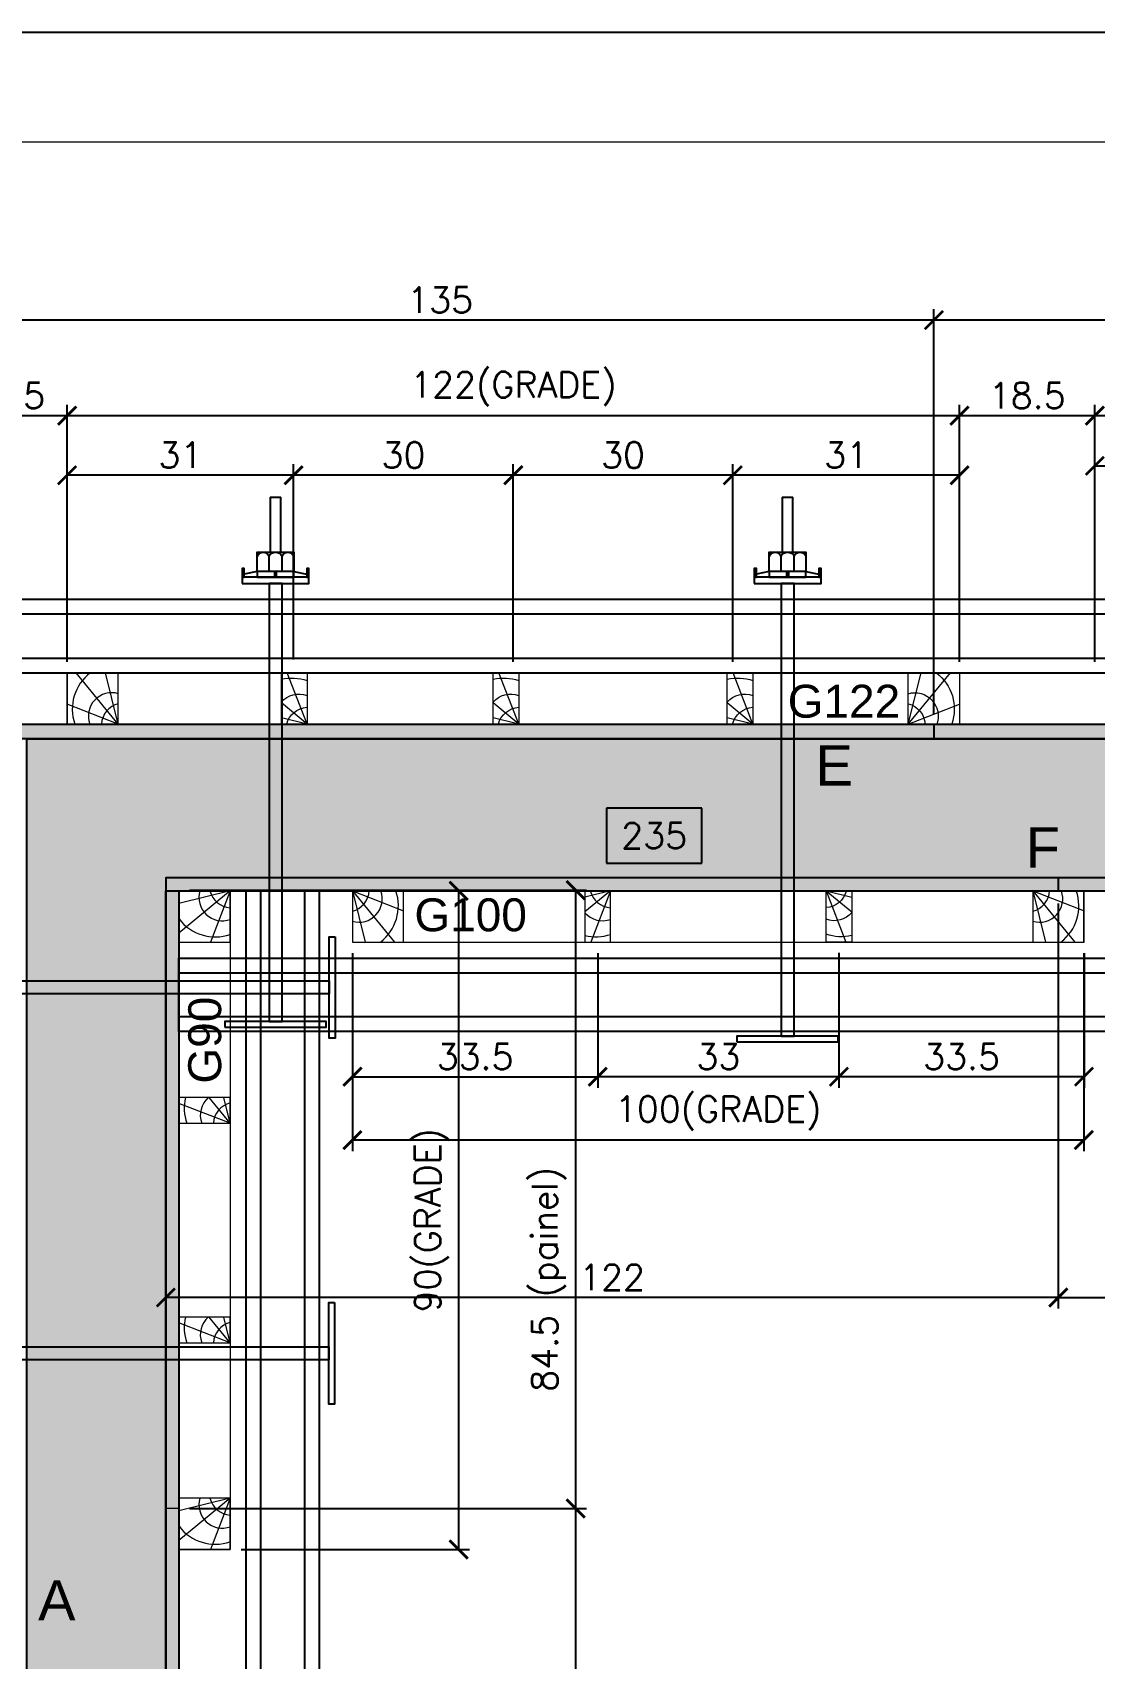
# Model space of a CAD drawing. Extents: x -23436 to 4767, y -3862 to 10024.
# Drawn here: x -16597.5 to -16307.2, y 87.8 to 532.3 of the extents above; entities that cross this region are included whole.
import ezdxf
from ezdxf.enums import TextEntityAlignment as Align

# ---------------------------------------------------------------- set-up
doc = ezdxf.new("R2010")
doc.units = 0
doc.header["$PDMODE"] = 2
doc.header["$PDSIZE"] = 10
doc.linetypes.add('CABLIN', pattern=[0.35, 0.25, -0.1])
doc.linetypes.add('HIDDEN', pattern=[9.525, 6.35, -3.175])
doc.layers.get('0').update_dxf_attribs({"lineweight": 13})
doc.layers.get('Defpoints').update_dxf_attribs({"lineweight": 13})
for name, color, linetype in [('Barra de Ancoragem', 20, 'Continuous'), ('CHAPA', 1, 'Continuous'), ('Concreto', 250, 'HIDDEN'), ('Cota', 4, 'Continuous'), ('Cota Seção (2x)', 4, 'Continuous'), ('Hachura', 252, 'CABLIN'), ('MB Logo', 254, 'Continuous'), ('Painéis', 30, 'Continuous'), ('Perfil Metálico', 224, 'Continuous'), ('TEXTO_GERAL', 7, 'Continuous')]:
    doc.layers.add(name, color=color, linetype=linetype)
for name, color, linetype, lineweight in [('contorno de painel', 7, 'Continuous', 13), ('cotas', 4, 'Continuous', 13), ('FOLHA MB', 7, 'Continuous', 13), ('Madeira', 100, 'Continuous', 13), ('Texto Seção', 7, 'Continuous', 15)]:
    doc.layers.add(name, color=color, linetype=linetype, lineweight=lineweight)
doc.layers.add('Laje_Perimetro', color=7, linetype='Continuous', plot=False)
doc.styles.add('ARIAL', font='arial.ttf', dxfattribs={"oblique": 15, "height": 25})
doc.styles.add('ROMANS', font='romans.shx')
doc.styles.add('SANSSERIF', font='sas_____.pfb')
doc.dimstyles.new('COTA SECAO', dxfattribs={"dimtxt": 7, "dimasz": 5, "dimexe": 3, "dimexo": 3, "dimgap": 2, "dimtad": 3, "dimdec": 1, "dimlfac": 0.5, "dimzin": 12, "dimdsep": 46, "dimtxsty": 'ROMANS', "dimblk": 'ARCHTICK', "dimcen": 0, "dimclrd": 4, "dimclre": 4, "dimclrt": 1, "dimadec": 1, "dimazin": 3, "dimtfac": 1, "dimtdec": 1, "dimtmove": 0, "dimatfit": 3, "dimldrblk": 'OBLIQUE', "dimfxl": 0, "dimtolj": 1, "dimtzin": 12, "dimarcsym": 0})
doc.dimstyles.new('SECÇÃO 2', dxfattribs={"dimtxt": 7, "dimasz": 6, "dimexe": 0.18, "dimexo": 2, "dimgap": -4, "dimtad": 3, "dimdec": 1, "dimlfac": 0.5, "dimzin": 12, "dimdsep": 46, "dimtxsty": 'ROMANS', "dimblk": 'ARCHTICK', "dimcen": 0.09, "dimse1": 1, "dimse2": 1, "dimsd1": 1, "dimsd2": 1, "dimclrd": 180, "dimclre": 5, "dimclrt": 1, "dimadec": 0, "dimazin": 3, "dimtfac": 1, "dimtdec": 1, "dimtofl": 0, "dimtmove": 0, "dimatfit": 3, "dimldrblk": 'ARCHTICK', "dimfxl": 0, "dimtolj": 1, "dimtzin": 0, "dimarcsym": 0})

# ---------------------------------------------------------------- blocks, each defined once
blk = doc.blocks.new('A$C169d8357')
at = {"layer": 'FOLHA MB', "color": 1}
for points in [[(0, 1199.94), (0, 149.94), (1485.02, 149.94), (1485.02, 1199.94)], [(70, 1169.94), (70, 179.94), (1455.02, 179.94), (1455.02, 1169.94)]]:
    blk.add_lwpolyline(points, close=True, dxfattribs=at)
blk = doc.blocks.new('*D5419')
at = {"layer": 'contorno de painel', "color": 180, "lineweight": -2, "transparency": 16777216}
for p, q in [((-16581.33, 69.61), (-16596.33, 69.61)), ((-16596.33, 69.61), (-16596.33, 43.61)), ((-16581.33, 43.61), (-16581.33, 69.61)), ((-16596.33, 43.61), (-16581.33, 43.61))]:
    blk.add_line(p, q, dxfattribs=at)
at = {"layer": 'Defpoints', "color": 0, "transparency": 16777216}
for p in [(-16599.08, 339.24), (-16599.08, -156.76), (-16577.33, -156.76)]:
    blk.add_point(p, dxfattribs=at)
at = {"layer": 'contorno de painel', "color": 1, "transparency": 16777216, "insert": (-16588.83, 56.61), "char_height": 7, "attachment_point": 5, "rotation": 90, "style": 'ROMANS'}
blk.add_mtext('\\A1;248', dxfattribs=at)
blk = doc.blocks.new('_ArchTick')
at = {"color": 0, "linetype": 'ByBlock', "const_width": 0.15}
blk.add_lwpolyline([(-0.5, -0.5), (0.5, 0.5)], dxfattribs=at)
blk = doc.blocks.new('ERTYERTYUYTURTYUTRYU')
at = {"layer": 'Barra de Ancoragem'}
for p, q in [((8963.33, 10873.8), (8963.33, 10855.54)), ((8964.88, 10869.68), (8964.1, 10873.21)), ((8985.14, 10863.2), (8985.14, 10866.14)), ((8964.88, 10859.66), (8964.1, 10856.13))]:
    blk.add_line(p, q, dxfattribs=at)
at = {"layer": 'Barra de Ancoragem', "flags": 128}
for points in [[(8961.54, 10855.54), (8961.54, 10873.8), (8963.33, 10873.8), (8963.33, 10855.54)], [(8963.33, 10873.8), (8965.7, 10873.8), (8965.7, 10873.21), (8963.33, 10873.21)], [(8963.33, 10869.68), (8964.88, 10869.68), (8964.88, 10859.66), (8963.33, 10859.66)], [(8963.33, 10856.13), (8965.7, 10856.13), (8965.7, 10855.54), (8963.33, 10855.54)]]:
    blk.add_lwpolyline(points, close=True, dxfattribs=at)
for points in [[(8964.88, 10859.66), (8970.14, 10859.66), (8970.14, 10869.68), (8964.88, 10869.68)], [(8985.14, 10863.2), (8970.14, 10863.2), (8970.14, 10866.14), (8985.14, 10866.14)], [(8964.88, 10864.37), (8963.33, 10864.37), (8963.33, 10864.96), (8964.88, 10864.96), (8964.88, 10864.37), (8964.88, 10864.96)]]:
    blk.add_lwpolyline(points, dxfattribs=at)
for points in [[(8964.88, 10866.44), (8968.96, 10866.44, 0.729796), (8968.96, 10869.68, 0.729796)], [(8964.88, 10862.9), (8968.96, 10862.9, 0.666667), (8968.96, 10866.44, 0.666667)]]:
    blk.add_lwpolyline(points, format="xyb", dxfattribs=at)
at = {"layer": 'Barra de Ancoragem'}
blk.add_arc((8968.44, 10861.28), 1.7, 287.7564, 72.2436, dxfattribs=at)
blk = doc.blocks.new('*D5421')
at = {"layer": 'contorno de painel', "color": 180, "lineweight": -2, "transparency": 16777216}
for p, q in [((-16414.56, 320.24), (-16440.56, 320.24)), ((-16440.56, 320.24), (-16440.56, 305.24)), ((-16414.56, 305.24), (-16414.56, 320.24)), ((-16440.56, 305.24), (-16414.56, 305.24))]:
    blk.add_line(p, q, dxfattribs=at)
at = {"layer": 'Defpoints', "color": 0, "transparency": 16777216}
for p in [(-16599.08, 339.24), (-16599.08, 301.24), (-16129.08, 301.24)]:
    blk.add_point(p, dxfattribs=at)
at = {"layer": 'contorno de painel', "color": 1, "transparency": 16777216, "insert": (-16427.56, 312.74), "char_height": 7, "attachment_point": 5, "style": 'ROMANS'}
blk.add_mtext('\\A1;235', dxfattribs=at)
blk = doc.blocks.new('*D5482')
at = {"layer": 'Cota Seção (2x)', "color": 4, "lineweight": -2, "transparency": 16777216}
for p, q in [((-16351.08, 345.86), (-16351.08, 456.65)), ((-16107.08, 453.65), (-16351.08, 453.65)), ((-16107.08, 345.86), (-16107.08, 456.65))]:
    blk.add_line(p, q, dxfattribs=at)
at = {"layer": 'Defpoints', "color": 0, "transparency": 16777216}
for p in [(-16351.08, 453.65), (-16351.08, 342.86), (-16107.08, 342.86)]:
    blk.add_point(p, dxfattribs=at)
at = {"layer": 'Cota Seção (2x)', "color": 4, "lineweight": -2, "transparency": 16777216, "xscale": 5, "yscale": 5, "zscale": 5, "rotation": 180}
blk.add_blockref('_ArchTick', (-16351.08, 453.65), dxfattribs=at)
at = {"layer": 'Cota Seção (2x)', "color": 4, "lineweight": -2, "transparency": 16777216, "xscale": 5, "yscale": 5, "zscale": 5}
blk.add_blockref('_ArchTick', (-16107.08, 453.65), dxfattribs=at)
at = {"layer": 'Cota Seção (2x)', "color": 1, "transparency": 16777216, "insert": (-16229.08, 459.15), "char_height": 7, "attachment_point": 5, "style": 'ROMANS'}
blk.add_mtext('\\A1;122', dxfattribs=at)
blk = doc.blocks.new('_OBLIQUE')
at = {"color": 0, "linetype": 'ByBlock', "lineweight": -2}
for p, q in [((0, 0), (-1, 0)), ((-0.5, -0.5), (0.5, 0.5))]:
    blk.add_line(p, q, dxfattribs=at)
blk = doc.blocks.new('*D5483')
at = {"layer": 'Cota Seção (2x)', "color": 4, "lineweight": -2, "transparency": 16777216}
for p, q in [((-16621.08, 345.04), (-16621.08, 456.65)), ((-16351.08, 453.65), (-16621.08, 453.65)), ((-16351.08, 345.86), (-16351.08, 456.65))]:
    blk.add_line(p, q, dxfattribs=at)
at = {"layer": 'Defpoints', "color": 0, "transparency": 16777216}
for p in [(-16621.08, 453.65), (-16351.08, 342.86), (-16621.08, 342.04)]:
    blk.add_point(p, dxfattribs=at)
at = {"layer": 'Cota Seção (2x)', "color": 4, "lineweight": -2, "transparency": 16777216, "xscale": 5, "yscale": 5, "zscale": 5, "rotation": 180}
blk.add_blockref('_ArchTick', (-16621.08, 453.65), dxfattribs=at)
at = {"layer": 'Cota Seção (2x)', "color": 4, "lineweight": -2, "transparency": 16777216, "xscale": 5, "yscale": 5, "zscale": 5}
blk.add_blockref('_ArchTick', (-16351.08, 453.65), dxfattribs=at)
at = {"layer": 'Cota Seção (2x)', "color": 1, "transparency": 16777216, "insert": (-16486.08, 459.15), "char_height": 7, "attachment_point": 5, "style": 'ROMANS'}
blk.add_mtext('\\A1;135', dxfattribs=at)
blk = doc.blocks.new('*D5484')
at = {"layer": 'Cota Seção (2x)', "color": 4, "lineweight": -2, "transparency": 16777216}
for p, q in [((-16561.08, 296.44), (-16561.08, 183.5)), ((-16317.08, 294.18), (-16317.08, 183.5)), ((-16317.08, 186.5), (-16561.08, 186.5))]:
    blk.add_line(p, q, dxfattribs=at)
at = {"layer": 'Defpoints', "color": 0, "transparency": 16777216}
for p in [(-16561.08, 299.44), (-16317.08, 297.18), (-16561.08, 186.5)]:
    blk.add_point(p, dxfattribs=at)
at = {"layer": 'Cota Seção (2x)', "color": 4, "lineweight": -2, "transparency": 16777216, "xscale": 5, "yscale": 5, "zscale": 5, "rotation": 180}
blk.add_blockref('_ArchTick', (-16561.08, 186.5), dxfattribs=at)
at = {"layer": 'Cota Seção (2x)', "color": 4, "lineweight": -2, "transparency": 16777216, "xscale": 5, "yscale": 5, "zscale": 5}
blk.add_blockref('_ArchTick', (-16317.08, 186.5), dxfattribs=at)
at = {"layer": 'Cota Seção (2x)', "color": 1, "transparency": 16777216, "insert": (-16439.08, 192), "char_height": 7, "attachment_point": 5, "style": 'ROMANS'}
blk.add_mtext('\\A1;122', dxfattribs=at)
blk = doc.blocks.new('*D5485')
at = {"layer": 'Cota Seção (2x)', "color": 4, "lineweight": -2, "transparency": 16777216}
for p, q in [((-16107.08, 298.24), (-16107.08, 183.5)), ((-16317.08, 294.18), (-16317.08, 183.5)), ((-16317.08, 186.5), (-16107.08, 186.5))]:
    blk.add_line(p, q, dxfattribs=at)
at = {"layer": 'Defpoints', "color": 0, "transparency": 16777216}
for p in [(-16107.08, 301.24), (-16317.08, 297.18), (-16107.08, 186.5)]:
    blk.add_point(p, dxfattribs=at)
at = {"layer": 'Cota Seção (2x)', "color": 4, "lineweight": -2, "transparency": 16777216, "xscale": 5, "yscale": 5, "zscale": 5, "rotation": 180}
blk.add_blockref('_ArchTick', (-16317.08, 186.5), dxfattribs=at)
at = {"layer": 'Cota Seção (2x)', "color": 4, "lineweight": -2, "transparency": 16777216, "xscale": 5, "yscale": 5, "zscale": 5}
blk.add_blockref('_ArchTick', (-16107.08, 186.5), dxfattribs=at)
at = {"layer": 'Cota Seção (2x)', "color": 1, "transparency": 16777216, "insert": (-16212.08, 192), "char_height": 7, "attachment_point": 5, "style": 'ROMANS'}
blk.add_mtext('\\A1;105', dxfattribs=at)
blk = doc.blocks.new('PONTALETE')
at = {"layer": 'Madeira'}
for q in [(2.71, 7), (7, 5.76), (7, 1.74)]:
    blk.add_line((0, 0), q, dxfattribs=at)
blk.add_lwpolyline([(0, 0), (7, 0), (7, 7), (0, 7)], close=True, dxfattribs=at)
for centre, radius, start, end in [((2.04, 0.06), 6.23, 37.2818, 109.0913), ((1.09, 0.9), 3.19, 343.603, 109.9847), ((-0.21, -0.78), 3.09, 14.6322, 86.0383)]:
    blk.add_arc(centre, radius, start, end, dxfattribs=at)
blk = doc.blocks.new('MEIO PONTALETE')
at = {"layer": 'Madeira'}
for q in [(2.71, 7), (3.5, 2.88), (3.5, 0.87)]:
    blk.add_line((0, 0), q, dxfattribs=at)
blk.add_lwpolyline([(0, 0), (3.5, 0), (3.5, 7), (0, 7)], close=True, dxfattribs=at)
for centre, radius, start, end in [((2.04, 0.06), 6.23, 76.4499, 109.0913), ((1.09, 0.9), 3.19, 40.9063, 109.9847), ((-0.21, -0.78), 3.09, 14.6322, 86.0383)]:
    blk.add_arc(centre, radius, start, end, dxfattribs=at)
blk = doc.blocks.new('*D5490')
at = {"layer": 'Cota', "color": 4, "lineweight": -2, "transparency": 16777216}
for p, q in [((-16344.08, 360.24), (-16344.08, 430.53)), ((-16307.08, 427.53), (-16344.08, 427.53)), ((-16307.08, 360.29), (-16307.08, 430.53))]:
    blk.add_line(p, q, dxfattribs=at)
at = {"layer": 'Defpoints', "color": 0, "transparency": 16777216}
for p in [(-16344.08, 427.53), (-16344.08, 357.24), (-16307.08, 357.29)]:
    blk.add_point(p, dxfattribs=at)
at = {"layer": 'Cota', "color": 4, "lineweight": -2, "transparency": 16777216, "xscale": 5, "yscale": 5, "zscale": 5, "rotation": 180}
blk.add_blockref('_ArchTick', (-16344.08, 427.53), dxfattribs=at)
at = {"layer": 'Cota', "color": 4, "lineweight": -2, "transparency": 16777216, "xscale": 5, "yscale": 5, "zscale": 5}
blk.add_blockref('_ArchTick', (-16307.08, 427.53), dxfattribs=at)
at = {"layer": 'Cota', "color": 1, "transparency": 16777216, "insert": (-16325.58, 433.03), "char_height": 7, "attachment_point": 5, "style": 'ROMANS'}
blk.add_mtext('\\A1;18.5', dxfattribs=at)
blk = doc.blocks.new('*D5491')
at = {"layer": 'Cota', "color": 4, "lineweight": -2, "transparency": 16777216}
for p, q in [((-16588.08, 360.24), (-16588.08, 430.53)), ((-16344.08, 427.53), (-16588.08, 427.53)), ((-16344.08, 360.24), (-16344.08, 430.53))]:
    blk.add_line(p, q, dxfattribs=at)
at = {"layer": 'Defpoints', "color": 0, "transparency": 16777216}
for p in [(-16588.08, 427.53), (-16588.08, 357.24), (-16344.08, 357.24)]:
    blk.add_point(p, dxfattribs=at)
at = {"layer": 'Cota', "color": 4, "lineweight": -2, "transparency": 16777216, "xscale": 5, "yscale": 5, "zscale": 5, "rotation": 180}
blk.add_blockref('_ArchTick', (-16588.08, 427.53), dxfattribs=at)
at = {"layer": 'Cota', "color": 4, "lineweight": -2, "transparency": 16777216, "xscale": 5, "yscale": 5, "zscale": 5}
blk.add_blockref('_ArchTick', (-16344.08, 427.53), dxfattribs=at)
at = {"layer": 'Cota', "color": 1, "transparency": 16777216, "insert": (-16466.08, 434.86), "char_height": 7, "attachment_point": 5, "style": 'ROMANS'}
blk.add_mtext('\\A1;122(GRADE)', dxfattribs=at)
blk = doc.blocks.new('*D5492')
at = {"layer": 'Cota', "color": 4, "lineweight": -2, "transparency": 16777216}
for p, q in [((-16406.08, 360.24), (-16406.08, 414.26)), ((-16344.08, 360.24), (-16344.08, 414.26)), ((-16344.08, 411.26), (-16406.08, 411.26))]:
    blk.add_line(p, q, dxfattribs=at)
at = {"layer": 'Defpoints', "color": 0, "transparency": 16777216}
for p in [(-16406.08, 411.26), (-16406.08, 357.24), (-16344.08, 357.24)]:
    blk.add_point(p, dxfattribs=at)
at = {"layer": 'Cota', "color": 4, "lineweight": -2, "transparency": 16777216, "xscale": 5, "yscale": 5, "zscale": 5, "rotation": 180}
blk.add_blockref('_ArchTick', (-16406.08, 411.26), dxfattribs=at)
at = {"layer": 'Cota', "color": 4, "lineweight": -2, "transparency": 16777216, "xscale": 5, "yscale": 5, "zscale": 5}
blk.add_blockref('_ArchTick', (-16344.08, 411.26), dxfattribs=at)
at = {"layer": 'Cota', "color": 1, "transparency": 16777216, "insert": (-16375.08, 416.76), "char_height": 7, "attachment_point": 5, "style": 'ROMANS'}
blk.add_mtext('\\A1;31', dxfattribs=at)
blk = doc.blocks.new('*D5493')
at = {"layer": 'Cota', "color": 4, "lineweight": -2, "transparency": 16777216}
for p, q in [((-16466.08, 360.24), (-16466.08, 414.26)), ((-16406.08, 360.24), (-16406.08, 414.26)), ((-16406.08, 411.26), (-16466.08, 411.26))]:
    blk.add_line(p, q, dxfattribs=at)
at = {"layer": 'Defpoints', "color": 0, "transparency": 16777216}
for p in [(-16466.08, 411.26), (-16466.08, 357.24), (-16406.08, 357.24)]:
    blk.add_point(p, dxfattribs=at)
at = {"layer": 'Cota', "color": 4, "lineweight": -2, "transparency": 16777216, "xscale": 5, "yscale": 5, "zscale": 5, "rotation": 180}
blk.add_blockref('_ArchTick', (-16466.08, 411.26), dxfattribs=at)
at = {"layer": 'Cota', "color": 4, "lineweight": -2, "transparency": 16777216, "xscale": 5, "yscale": 5, "zscale": 5}
blk.add_blockref('_ArchTick', (-16406.08, 411.26), dxfattribs=at)
at = {"layer": 'Cota', "color": 1, "transparency": 16777216, "insert": (-16436.08, 416.76), "char_height": 7, "attachment_point": 5, "style": 'ROMANS'}
blk.add_mtext('\\A1;30', dxfattribs=at)
blk = doc.blocks.new('*D5494')
at = {"layer": 'Cota', "color": 4, "lineweight": -2, "transparency": 16777216}
for p, q in [((-16526.15, 360.86), (-16526.15, 414.26)), ((-16466.08, 360.24), (-16466.08, 414.26)), ((-16466.08, 411.26), (-16526.15, 411.26))]:
    blk.add_line(p, q, dxfattribs=at)
at = {"layer": 'Defpoints', "color": 0, "transparency": 16777216}
for p in [(-16526.15, 411.26), (-16526.15, 357.86), (-16466.08, 357.24)]:
    blk.add_point(p, dxfattribs=at)
at = {"layer": 'Cota', "color": 4, "lineweight": -2, "transparency": 16777216, "xscale": 5, "yscale": 5, "zscale": 5, "rotation": 180}
blk.add_blockref('_ArchTick', (-16526.15, 411.26), dxfattribs=at)
at = {"layer": 'Cota', "color": 4, "lineweight": -2, "transparency": 16777216, "xscale": 5, "yscale": 5, "zscale": 5}
blk.add_blockref('_ArchTick', (-16466.08, 411.26), dxfattribs=at)
at = {"layer": 'Cota', "color": 1, "transparency": 16777216, "insert": (-16496.11, 416.76), "char_height": 7, "attachment_point": 5, "style": 'ROMANS'}
blk.add_mtext('\\A1;30', dxfattribs=at)
blk = doc.blocks.new('*D5495')
at = {"layer": 'Cota', "color": 4, "lineweight": -2, "transparency": 16777216}
for p, q in [((-16588.08, 360.24), (-16588.08, 414.26)), ((-16526.15, 360.86), (-16526.15, 414.26)), ((-16526.15, 411.26), (-16588.08, 411.26))]:
    blk.add_line(p, q, dxfattribs=at)
at = {"layer": 'Defpoints', "color": 0, "transparency": 16777216}
for p in [(-16588.08, 411.26), (-16588.08, 357.24), (-16526.15, 357.86)]:
    blk.add_point(p, dxfattribs=at)
at = {"layer": 'Cota', "color": 4, "lineweight": -2, "transparency": 16777216, "xscale": 5, "yscale": 5, "zscale": 5, "rotation": 180}
blk.add_blockref('_ArchTick', (-16588.08, 411.26), dxfattribs=at)
at = {"layer": 'Cota', "color": 4, "lineweight": -2, "transparency": 16777216, "xscale": 5, "yscale": 5, "zscale": 5}
blk.add_blockref('_ArchTick', (-16526.15, 411.26), dxfattribs=at)
at = {"layer": 'Cota', "color": 1, "transparency": 16777216, "insert": (-16557.11, 416.76), "char_height": 7, "attachment_point": 5, "style": 'ROMANS'}
blk.add_mtext('\\A1;31', dxfattribs=at)
blk = doc.blocks.new('*D5496')
at = {"layer": 'Cota', "color": 4, "lineweight": -2, "transparency": 16777216}
for p, q in [((-16621.08, 346.24), (-16621.08, 430.53)), ((-16588.08, 427.53), (-16621.08, 427.53)), ((-16588.08, 360.24), (-16588.08, 430.53))]:
    blk.add_line(p, q, dxfattribs=at)
at = {"layer": 'Defpoints', "color": 0, "transparency": 16777216}
for p in [(-16621.08, 427.53), (-16588.08, 357.24), (-16621.08, 343.24)]:
    blk.add_point(p, dxfattribs=at)
at = {"layer": 'Cota', "color": 4, "lineweight": -2, "transparency": 16777216, "xscale": 5, "yscale": 5, "zscale": 5, "rotation": 180}
blk.add_blockref('_ArchTick', (-16621.08, 427.53), dxfattribs=at)
at = {"layer": 'Cota', "color": 4, "lineweight": -2, "transparency": 16777216, "xscale": 5, "yscale": 5, "zscale": 5}
blk.add_blockref('_ArchTick', (-16588.08, 427.53), dxfattribs=at)
at = {"layer": 'Cota', "color": 1, "transparency": 16777216, "insert": (-16604.58, 433.03), "char_height": 7, "attachment_point": 5, "style": 'ROMANS'}
blk.add_mtext('\\A1;16.5', dxfattribs=at)
blk = doc.blocks.new('*D5498')
at = {"layer": 'Cota Seção (2x)', "color": 4, "lineweight": -2, "transparency": 16777216}
for p, q in [((-16307.08, 360.29), (-16307.08, 416.82)), ((-16307.08, 413.82), (-16240.04, 413.82)), ((-16240.04, 360.27), (-16240.04, 416.82))]:
    blk.add_line(p, q, dxfattribs=at)
at = {"layer": 'Defpoints', "color": 0, "transparency": 16777216}
for p in [(-16240.04, 413.82), (-16307.08, 357.29), (-16240.04, 357.27)]:
    blk.add_point(p, dxfattribs=at)
at = {"layer": 'Cota Seção (2x)', "color": 4, "lineweight": -2, "transparency": 16777216, "xscale": 5, "yscale": 5, "zscale": 5, "rotation": 180}
blk.add_blockref('_ArchTick', (-16307.08, 413.82), dxfattribs=at)
at = {"layer": 'Cota Seção (2x)', "color": 4, "lineweight": -2, "transparency": 16777216, "xscale": 5, "yscale": 5, "zscale": 5}
blk.add_blockref('_ArchTick', (-16240.04, 413.82), dxfattribs=at)
at = {"layer": 'Cota Seção (2x)', "color": 1, "transparency": 16777216, "insert": (-16273.56, 419.32), "char_height": 7, "attachment_point": 5, "style": 'ROMANS'}
blk.add_mtext('\\A1;33.5', dxfattribs=at)
blk = doc.blocks.new('*D5500')
at = {"layer": 'Cota Seção (2x)', "color": 4, "lineweight": -2, "transparency": 16777216}
for p, q in [((-16307.08, 360.24), (-16307.08, 430.53)), ((-16107.08, 427.53), (-16307.08, 427.53)), ((-16107.08, 360.29), (-16107.08, 430.53))]:
    blk.add_line(p, q, dxfattribs=at)
at = {"layer": 'Defpoints', "color": 0, "transparency": 16777216}
for p in [(-16307.08, 427.53), (-16307.08, 357.24), (-16107.08, 357.29)]:
    blk.add_point(p, dxfattribs=at)
at = {"layer": 'Cota Seção (2x)', "color": 4, "lineweight": -2, "transparency": 16777216, "xscale": 5, "yscale": 5, "zscale": 5, "rotation": 180}
blk.add_blockref('_ArchTick', (-16307.08, 427.53), dxfattribs=at)
at = {"layer": 'Cota Seção (2x)', "color": 4, "lineweight": -2, "transparency": 16777216, "xscale": 5, "yscale": 5, "zscale": 5}
blk.add_blockref('_ArchTick', (-16107.08, 427.53), dxfattribs=at)
at = {"layer": 'Cota Seção (2x)', "color": 1, "transparency": 16777216, "insert": (-16207.08, 434.86), "char_height": 7, "attachment_point": 5, "style": 'ROMANS'}
blk.add_mtext('\\A1;100(GRADE)', dxfattribs=at)
blk = doc.blocks.new('*D5501')
at = {"layer": 'Cota', "color": 4, "lineweight": -2, "transparency": 16777216}
for p, q in [((-16510.08, 280.64), (-16510.08, 226.54)), ((-16310.08, 280.64), (-16310.08, 226.54)), ((-16310.08, 229.54), (-16510.08, 229.54))]:
    blk.add_line(p, q, dxfattribs=at)
at = {"layer": 'Defpoints', "color": 0, "transparency": 16777216}
for p in [(-16510.08, 283.64), (-16310.08, 283.64), (-16510.08, 229.54)]:
    blk.add_point(p, dxfattribs=at)
at = {"layer": 'Cota', "color": 4, "lineweight": -2, "transparency": 16777216, "xscale": 5, "yscale": 5, "zscale": 5, "rotation": 180}
blk.add_blockref('_ArchTick', (-16510.08, 229.54), dxfattribs=at)
at = {"layer": 'Cota', "color": 4, "lineweight": -2, "transparency": 16777216, "xscale": 5, "yscale": 5, "zscale": 5}
blk.add_blockref('_ArchTick', (-16310.08, 229.54), dxfattribs=at)
at = {"layer": 'Cota', "color": 1, "transparency": 16777216, "insert": (-16410.08, 236.87), "char_height": 7, "attachment_point": 5, "style": 'ROMANS'}
blk.add_mtext('\\A1;100(GRADE)', dxfattribs=at)
blk = doc.blocks.new('*D5502')
at = {"layer": 'Cota Seção (2x)', "color": 4, "lineweight": -2, "transparency": 16777216}
for p, q in [((-16377.04, 280.67), (-16377.04, 243.86)), ((-16310.04, 280.64), (-16310.04, 243.86)), ((-16310.04, 246.86), (-16377.04, 246.86))]:
    blk.add_line(p, q, dxfattribs=at)
at = {"layer": 'Defpoints', "color": 0, "transparency": 16777216}
for p in [(-16377.04, 283.67), (-16310.04, 283.64), (-16377.04, 246.86)]:
    blk.add_point(p, dxfattribs=at)
at = {"layer": 'Cota Seção (2x)', "color": 4, "lineweight": -2, "transparency": 16777216, "xscale": 5, "yscale": 5, "zscale": 5, "rotation": 180}
blk.add_blockref('_ArchTick', (-16377.04, 246.86), dxfattribs=at)
at = {"layer": 'Cota Seção (2x)', "color": 4, "lineweight": -2, "transparency": 16777216, "xscale": 5, "yscale": 5, "zscale": 5}
blk.add_blockref('_ArchTick', (-16310.04, 246.86), dxfattribs=at)
at = {"layer": 'Cota Seção (2x)', "color": 1, "transparency": 16777216, "insert": (-16343.54, 252.36), "char_height": 7, "attachment_point": 5, "style": 'ROMANS'}
blk.add_mtext('\\A1;33.5', dxfattribs=at)
blk = doc.blocks.new('*D5503')
at = {"layer": 'Cota Seção (2x)', "color": 4, "lineweight": -2, "transparency": 16777216}
for p, q in [((-16510.04, 280.64), (-16510.04, 243.86)), ((-16443, 280.66), (-16443, 243.86)), ((-16510.04, 246.86), (-16443, 246.86))]:
    blk.add_line(p, q, dxfattribs=at)
at = {"layer": 'Defpoints', "color": 0, "transparency": 16777216}
for p in [(-16510.04, 283.64), (-16443, 283.66), (-16443, 246.86)]:
    blk.add_point(p, dxfattribs=at)
at = {"layer": 'Cota Seção (2x)', "color": 4, "lineweight": -2, "transparency": 16777216, "xscale": 5, "yscale": 5, "zscale": 5, "rotation": 180}
blk.add_blockref('_ArchTick', (-16510.04, 246.86), dxfattribs=at)
at = {"layer": 'Cota Seção (2x)', "color": 4, "lineweight": -2, "transparency": 16777216, "xscale": 5, "yscale": 5, "zscale": 5}
blk.add_blockref('_ArchTick', (-16443, 246.86), dxfattribs=at)
at = {"layer": 'Cota Seção (2x)', "color": 1, "transparency": 16777216, "insert": (-16476.52, 252.36), "char_height": 7, "attachment_point": 5, "style": 'ROMANS'}
blk.add_mtext('\\A1;33.5', dxfattribs=at)
blk = doc.blocks.new('*D5504')
at = {"layer": 'Cota Seção (2x)', "color": 4, "lineweight": -2, "transparency": 16777216}
for p, q in [((-16443, 280.66), (-16443, 243.86)), ((-16377.04, 280.64), (-16377.04, 243.86)), ((-16377.04, 246.86), (-16443, 246.86))]:
    blk.add_line(p, q, dxfattribs=at)
at = {"layer": 'Defpoints', "color": 0, "transparency": 16777216}
for p in [(-16443, 283.66), (-16377.04, 283.64), (-16443, 246.86)]:
    blk.add_point(p, dxfattribs=at)
at = {"layer": 'Cota Seção (2x)', "color": 4, "lineweight": -2, "transparency": 16777216, "xscale": 5, "yscale": 5, "zscale": 5, "rotation": 180}
blk.add_blockref('_ArchTick', (-16443, 246.86), dxfattribs=at)
at = {"layer": 'Cota Seção (2x)', "color": 4, "lineweight": -2, "transparency": 16777216, "xscale": 5, "yscale": 5, "zscale": 5}
blk.add_blockref('_ArchTick', (-16377.04, 246.86), dxfattribs=at)
at = {"layer": 'Cota Seção (2x)', "color": 1, "transparency": 16777216, "insert": (-16410.02, 252.36), "char_height": 7, "attachment_point": 5, "style": 'ROMANS'}
blk.add_mtext('\\A1;33', dxfattribs=at)
blk = doc.blocks.new('*D5511')
at = {"layer": 'Cota Seção (2x)', "color": 4, "lineweight": -2, "transparency": 16777216}
for p, q in [((-16554.62, 297.84), (-16446.03, 297.84)), ((-16449.03, 297.84), (-16449.03, 128.84)), ((-16554.62, 128.84), (-16446.03, 128.84))]:
    blk.add_line(p, q, dxfattribs=at)
at = {"layer": 'Defpoints', "color": 0, "transparency": 16777216}
for p in [(-16557.62, 297.84), (-16557.62, 128.84), (-16449.03, 128.84)]:
    blk.add_point(p, dxfattribs=at)
at = {"layer": 'Cota Seção (2x)', "color": 4, "lineweight": -2, "transparency": 16777216, "xscale": 5, "yscale": 5, "zscale": 5}
for p, rotation in [((-16449.03, 297.84), 90), ((-16449.03, 128.84), 270)]:
    blk.add_blockref('_ArchTick', p, dxfattribs=dict(at, rotation=rotation))
at = {"layer": 'Cota Seção (2x)', "color": 1, "transparency": 16777216, "insert": (-16456.37, 191.5), "char_height": 7, "attachment_point": 5, "rotation": 90, "style": 'ROMANS'}
blk.add_mtext('\\A1;84.5 (painel)', dxfattribs=at)
blk = doc.blocks.new('*D5512')
at = {"layer": 'Cota Seção (2x)', "color": 4, "lineweight": -2, "transparency": 16777216}
for p, q in [((-16554.62, 128.84), (-16446.03, 128.84)), ((-16449.03, 128.84), (-16449.03, -115.16)), ((-16554.62, -115.16), (-16446.03, -115.16))]:
    blk.add_line(p, q, dxfattribs=at)
at = {"layer": 'Defpoints', "color": 0, "transparency": 16777216}
for p in [(-16557.62, 128.84), (-16557.62, -115.16), (-16449.03, -115.16)]:
    blk.add_point(p, dxfattribs=at)
at = {"layer": 'Cota Seção (2x)', "color": 4, "lineweight": -2, "transparency": 16777216, "xscale": 5, "yscale": 5, "zscale": 5}
for p, rotation in [((-16449.03, 128.84), 90), ((-16449.03, -115.16), 270)]:
    blk.add_blockref('_ArchTick', p, dxfattribs=dict(at, rotation=rotation))
at = {"layer": 'Cota Seção (2x)', "color": 1, "transparency": 16777216, "insert": (-16456.37, 6.84), "char_height": 7, "attachment_point": 5, "rotation": 90, "style": 'ROMANS'}
blk.add_mtext('\\A1;122 (painel)', dxfattribs=at)
blk = doc.blocks.new('*D5527')
at = {"layer": 'Cota Seção (2x)', "color": 4, "lineweight": -2, "transparency": 16777216}
for p, q in [((-16553.16, 297.64), (-16478.02, 297.64)), ((-16481.02, 297.64), (-16481.02, 117.64)), ((-16540.48, 117.64), (-16478.02, 117.64))]:
    blk.add_line(p, q, dxfattribs=at)
at = {"layer": 'Defpoints', "color": 0, "transparency": 16777216}
for p in [(-16556.16, 297.64), (-16543.48, 117.64), (-16481.02, 117.64)]:
    blk.add_point(p, dxfattribs=at)
at = {"layer": 'Cota Seção (2x)', "color": 4, "lineweight": -2, "transparency": 16777216, "xscale": 5, "yscale": 5, "zscale": 5}
for p, rotation in [((-16481.02, 297.64), 90), ((-16481.02, 117.64), 270)]:
    blk.add_blockref('_ArchTick', p, dxfattribs=dict(at, rotation=rotation))
at = {"layer": 'Cota Seção (2x)', "color": 1, "transparency": 16777216, "insert": (-16488.35, 207.64), "char_height": 7, "attachment_point": 5, "rotation": 90, "style": 'ROMANS'}
blk.add_mtext('\\A1;90(GRADE)', dxfattribs=at)

msp = doc.modelspace()

# ---------------------------------------------------------------- hatches: boundary and pattern name
at = {"layer": 'Concreto'}
h = msp.add_hatch(dxfattribs=at)
h.set_pattern_fill('AR-CONC', color=256, scale=0.1, angle=-360)
h.set_pattern_definition([(50, (-10503.557, 15924.729), (18.218467, -1.593909), [1.905, -20.955]), (355, (-10503.557, 15924.73), (-3.524342, 19.105685), [1.524, -16.764058]), (100.45144, (-10502.039, 15924.596), (14.694125, 17.511775), [1.619, -17.809024]), (46.1842, (-10503.557, 15929.81), (27.107904, -4.204233), [2.8575, -31.4325]), (96.63556, (-10501.298, 15929.46), (23.740413, 24.742612), [2.428502, -26.71356]), (351.18415, (-10503.557, 15929.81), (23.740413, 24.742612), [2.285997, -25.145973]), (21, (-10501.017, 15928.539), (15.161439, -10.22652), [1.905, -20.955]), (326, (-10501.017, 15928.54), (6.180203, 18.418797), [1.524, -16.764]), (71.45145, (-10499.753, 15927.687), (21.341642, 8.192277), [1.619, -17.808994]), (37.5, (-10503.557, 15924.729), (0.3088603, 8.455504), [0, -16.5608, 0, -17.018, 0, -16.8275]), (7.5, (-10503.557, 15924.729), (6.6819663, 10.0180575), [0, -9.7028, 0, -16.1798, 0, -6.4135]), (327.5, (-10509.221, 15924.729), (13.5590595, -0.5728744), [0, -6.35, 0, -19.812, 0, -26.289]), (317.5, (-10511.761, 15924.729), (14.812918, 2.542649), [0, -8.255, 0, -13.1572, 0, -18.669])])
h.paths.add_polyline_path([(-16129.082, 339.244), (-16129.082, 301.244), (-16561.082, 301.244), (-16561.082, -118.757), (-16129.082, -118.757), (-16129.082, -156.756), (-16599.082, -156.756), (-16599.082, 339.244)])
at = {"layer": 'Hachura'}
h = msp.add_hatch(color=256, dxfattribs=at)
h.dxf.hatch_style = 1
h.paths.add_polyline_path([(-16621.082, 339.244), (-16621.082, 343.244), (-16107.082, 343.244), (-16107.082, 339.244)])
h = msp.add_hatch(color=256, dxfattribs=at)
h.dxf.hatch_style = 1
h.paths.add_polyline_path([(-16561.082, 297.644), (-16561.082, 301.244), (-16107.082, 301.244), (-16107.082, 297.644)])
h = msp.add_hatch(color=256, dxfattribs=at)
h.dxf.hatch_style = 1
h.paths.add_polyline_path([(-16557.482, -115.157), (-16561.082, -115.157), (-16561.082, 297.644), (-16557.482, 297.644)])

# ---------------------------------------------------------------- linework, layer by layer
for points in [[(-16344.082, 357.244), (-16344.082, 343.244), (-16588.082, 343.244), (-16588.082, 357.244)], [(-16557.482, 297.644), (-16543.482, 297.644), (-16543.482, 117.644), (-16557.482, 117.644)], [(-16510.082, 283.644), (-16310.082, 283.644), (-16310.082, 297.644), (-16510.082, 297.644)]]:
    msp.add_lwpolyline(points, close=True)
at = {"layer": 'Barra de Ancoragem', "flags": 128}
for points in [[(-16529.306, 261.981), (-16529.306, 381.644), (-16532.858, 381.644), (-16532.858, 261.981)], [(-16389.306, 257.981), (-16389.306, 381.644), (-16392.858, 381.644), (-16392.858, 257.981)], [(-16514.788, 285.113), (-16514.788, 257.376), (-16516.388, 257.376), (-16516.388, 285.113)], [(-16516.388, 269.469), (-16641.882, 269.469), (-16641.882, 273.02), (-16516.388, 273.02)], [(-16544.95, 260.381), (-16517.214, 260.381), (-16517.214, 261.981), (-16544.95, 261.981)], [(-16404.95, 256.381), (-16377.214, 256.381), (-16377.214, 257.981), (-16404.95, 257.981)], [(-16514.928, 185.113), (-16514.928, 157.376), (-16516.528, 157.376), (-16516.528, 185.113)], [(-16516.528, 169.469), (-16642.022, 169.469), (-16642.022, 173.02), (-16516.528, 173.02)]]:
    msp.add_lwpolyline(points, close=True, dxfattribs=at)
at = {"layer": 'CHAPA'}
for points in [[(-16621.082, 339.244), (-16621.082, 343.244), (-16107.082, 343.244), (-16107.082, 339.244)], [(-16107.082, 301.244), (-16561.082, 301.244), (-16561.082, 297.644), (-16107.082, 297.644)], [(-16557.482, -115.157), (-16561.082, -115.157), (-16561.082, 297.644), (-16557.482, 297.644)]]:
    msp.add_lwpolyline(points, close=True, dxfattribs=at)
at = {"layer": 'contorno de painel'}
for points in [[(-16599.082, -156.756), (-16599.082, -118.757), (-16599.082, -118.757), (-16599.082, 339.244), (-16129.082, 339.244), (-16129.082, 301.244), (-16561.082, 301.244), (-16561.082, -118.757), (-16129.082, -118.757), (-16129.082, -156.756)], [(-16561.082, 301.244), (-16107.082, 301.244), (-16107.082, 297.644), (-16561.082, 297.644)]]:
    msp.add_lwpolyline(points, close=True, dxfattribs=at)
at = {"layer": 'Cota', "color": 2}
for p, q in [((-16351.082, 343.244), (-16351.082, 339.244)), ((-16317.082, 301.244), (-16317.082, 297.644))]:
    msp.add_line(p, q, dxfattribs=at)
at = {"layer": 'cotas', "color": 2}
msp.add_line((-16557.622, 128.843), (-16561.082, 128.843), dxfattribs=at)
at = {"layer": 'Laje_Perimetro'}
msp.add_lwpolyline([(-16021.356, 532.259), (-17506.377, 532.259), (-17506.377, -517.741), (-16021.356, -517.741)], close=True, dxfattribs=at)
at = {"layer": 'Painéis', "color": 32, "true_color": 0xcd6928}
msp.add_lwpolyline([(-16129.082, 339.244), (-16129.082, 301.244), (-16561.082, 301.244), (-16561.082, -118.757), (-16129.082, -118.757), (-16129.082, -156.756), (-16599.082, -156.756), (-16599.082, 339.244)], close=True, dxfattribs=at)
at = {"layer": 'Perfil Metálico'}
for points in [[(-16664.66, 377.244), (-16664.66, 357.244), (-16064.683, 357.244), (-16064.683, 377.244)], [(-16064.683, 361.244), (-16064.683, 373.244), (-16664.66, 373.244), (-16664.66, 361.244)], [(-16519.136, -115.157), (-16539.136, -115.157), (-16539.136, 297.644), (-16519.136, 297.644)], [(-16535.136, 297.644), (-16523.136, 297.644), (-16523.136, -115.157), (-16535.136, -115.157)], [(-16557.482, 259.244), (-16557.482, 279.244), (-16064.683, 279.244), (-16064.683, 259.244)], [(-16064.683, 275.244), (-16064.683, 263.244), (-16557.482, 263.244), (-16557.482, 275.244)]]:
    msp.add_lwpolyline(points, close=True, dxfattribs=at)

# ---------------------------------------------------------------- block references
at = {"xscale": -1, "rotation": 270.0000001467549}
for p in [(-27395.751, -8579.901), (-27255.751, -8579.901)]:
    msp.add_blockref('ERTYERTYUYTURTYUTRYU', p, dxfattribs=at)
at = {"layer": 'Madeira'}
for name, p, xscale, yscale, zscale, rotation in [('PONTALETE', (-16574.082, 343.244), 2, 2, 2, 89.99999999999991), ('PONTALETE', (-16358.082, 343.244), -2, 2, 2, 270.0000000000001), ('PONTALETE', (-16543.482, 297.644), 2, 2, 2, 179.9999999999999), ('PONTALETE', (-16510.082, 297.644), 2, 2, 2, 269.9999999999999), ('MEIO PONTALETE', (-16439.498, 297.659), 1.999999997962732, 1.999999997962732, 1.999999997962732, 179.9999999999999), ('MEIO PONTALETE', (-16380.539, 297.673), -1.999999997962732, 1.999999997962732, 1.999999997962732, 180), ('PONTALETE', (-16324.039, 297.644), 2, 2, 2, 269.9999999999999), ('MEIO PONTALETE', (-16543.482, 234.144), 1.999999997962732, 1.999999997962732, 1.999999997962732, 89.99999999999993), ('MEIO PONTALETE', (-16543.482, 174.144), 1.999999997962732, 1.999999997962732, 1.999999997962732, 89.99999999999993), ('PONTALETE', (-16543.482, 131.644), 2, 2, 2, 179.9999999999999)]:
    msp.add_blockref(name, p, dxfattribs=dict(at, xscale=xscale, yscale=yscale, zscale=zscale, rotation=rotation))
at = {"layer": 'Madeira', "xscale": -1.999999997962732, "yscale": 1.999999997962732, "zscale": 1.999999997962732}
for p in [(-16522.477, 343.244), (-16464.582, 343.244), (-16400.582, 343.244)]:
    msp.add_blockref('MEIO PONTALETE', p, dxfattribs=at)
at = {"layer": 'MB Logo'}
msp.add_blockref('A$C169d8357', (-17506.377, -667.679), dxfattribs=at)

# ---------------------------------------------------------------- texts
at = {"layer": 'Texto Seção', "color": 0, "linetype": 'Continuous', "style": 'SANSSERIF'}
for s, p in [('G122', (-16391.054, 349.485)), ('G100', (-16493.115, 291.102))]:
    msp.add_text(s, height=9, dxfattribs=at).set_placement(p, align=Align.MIDDLE_LEFT)
at = {"layer": 'TEXTO_GERAL', "style": 'ARIAL'}
for s, p in [('E', (-16378.348, 331.919)), ('F', (-16321.306, 309.532)), ('A', (-16590.883, 103.733))]:
    msp.add_text(s, height=11, dxfattribs=at).set_placement(p, align=Align.MIDDLE_CENTER)
at = {"layer": 'TEXTO_GERAL', "color": 0, "linetype": 'Continuous', "style": 'SANSSERIF'}
msp.add_text('G90', height=9, rotation=90, dxfattribs=at).set_placement((-16550.445, 244.962), align=Align.MIDDLE_LEFT)

# ---------------------------------------------------------------- dimensions: what is measured, and where the dimension line sits
at = {"layer": 'contorno de painel'}
for base, p1, p2, angle, picture, middle in [((-16577.333, -156.756), (-16599.082, 339.244), (-16599.082, -156.756), 270, '*D5419', (-16577.333, 56.613)), ((-16599.082, 301.244), (-16129.082, 301.244), (-16599.082, 339.244), 180, '*D5421', (-16427.564, 301.244))]:
    dim = msp.add_linear_dim(base=base, p1=p1, p2=p2, angle=angle, dimstyle='SECÇÃO 2', dxfattribs=at)
    dim.commit()
    dim.dimension.update_dxf_attribs({"geometry": picture, "text_midpoint": middle, "dimtype": 160})
at = {"layer": 'Cota'}
for base, p1, p2, picture, middle in [((-16588.082, 427.526), (-16344.082, 357.244), (-16588.082, 357.244), '*D5491', (-16466.082, 434.86)), ((-16510.082, 229.538), (-16310.082, 283.644), (-16510.082, 283.644), '*D5501', (-16410.082, 236.872))]:
    dim = msp.add_linear_dim(base=base, p1=p1, p2=p2, angle=180, text='<>(GRADE)', dimstyle='COTA SECAO', dxfattribs=at)
    dim.commit()
    dim.dimension.update_dxf_attribs({"geometry": picture, "text_midpoint": middle})
for base, p1, p2, picture, middle in [((-16621.082, 427.526), (-16588.082, 357.244), (-16621.082, 343.244), '*D5496', (-16604.582, 433.026)), ((-16344.082, 427.526), (-16307.082, 357.288), (-16344.082, 357.244), '*D5490', (-16325.582, 433.026)), ((-16588.082, 411.265), (-16526.146, 357.86), (-16588.082, 357.244), '*D5495', (-16557.114, 416.765)), ((-16526.146, 411.265), (-16466.082, 357.244), (-16526.146, 357.86), '*D5494', (-16496.114, 416.765)), ((-16466.082, 411.265), (-16406.082, 357.244), (-16466.082, 357.244), '*D5493', (-16436.082, 416.765)), ((-16406.082, 411.265), (-16344.082, 357.244), (-16406.082, 357.244), '*D5492', (-16375.082, 416.765))]:
    dim = msp.add_linear_dim(base=base, p1=p1, p2=p2, angle=180, dimstyle='COTA SECAO', dxfattribs=at)
    dim.commit()
    dim.dimension.update_dxf_attribs({"geometry": picture, "text_midpoint": middle})
at = {"layer": 'Cota Seção (2x)'}
for base, p1, p2, picture, middle in [((-16621.082, 453.653), (-16351.082, 342.858), (-16621.082, 342.035), '*D5483', (-16486.082, 459.153)), ((-16351.082, 453.653), (-16107.082, 342.858), (-16351.082, 342.858), '*D5482', (-16229.082, 459.153))]:
    dim = msp.add_linear_dim(base=base, p1=p1, p2=p2, dimstyle='COTA SECAO', dxfattribs=at)
    dim.commit()
    dim.dimension.update_dxf_attribs({"geometry": picture, "text_midpoint": middle})
for base, p1, p2, angle, text, picture, middle in [((-16307.082, 427.526), (-16107.082, 357.288), (-16307.082, 357.244), 180, '<>(GRADE)', '*D5500', (-16207.082, 434.86)), ((-16481.018, 117.644), (-16556.162, 297.644), (-16543.482, 117.644), 90, '<>(GRADE)', '*D5527', (-16488.351, 207.644)), ((-16449.034, -115.157), (-16557.622, 128.843), (-16557.622, -115.157), 270, '<> (painel)', '*D5512', (-16456.368, 6.843))]:
    dim = msp.add_linear_dim(base=base, p1=p1, p2=p2, angle=angle, text=text, dimstyle='COTA SECAO', dxfattribs=at)
    dim.commit()
    dim.dimension.update_dxf_attribs({"geometry": picture, "text_midpoint": middle})
for base, p1, p2, picture, middle in [((-16240.041, 413.819), (-16307.082, 357.288), (-16240.041, 357.273), '*D5498', (-16273.561, 419.319)), ((-16561.082, 186.497), (-16317.082, 297.183), (-16561.082, 299.444), '*D5484', (-16439.082, 191.997)), ((-16107.082, 186.497), (-16317.082, 297.183), (-16107.082, 301.244), '*D5485', (-16212.082, 191.997)), ((-16442.998, 246.856), (-16510.039, 283.644), (-16442.998, 283.659), '*D5503', (-16476.519, 252.356)), ((-16442.998, 246.856), (-16377.039, 283.644), (-16442.998, 283.659), '*D5504', (-16410.019, 252.356)), ((-16377.039, 246.856), (-16310.039, 283.644), (-16377.039, 283.673), '*D5502', (-16343.539, 252.356))]:
    dim = msp.add_linear_dim(base=base, p1=p1, p2=p2, angle=180, dimstyle='COTA SECAO', dxfattribs=at)
    dim.commit()
    dim.dimension.update_dxf_attribs({"geometry": picture, "text_midpoint": middle})
dim = msp.add_linear_dim(base=(-16449.034, 128.843), p1=(-16557.622, 297.844), p2=(-16557.622, 128.843), angle=270, text='<> (painel)', dimstyle='COTA SECAO', dxfattribs=at)
dim.commit()
dim.dimension.update_dxf_attribs({"geometry": '*D5511', "text_midpoint": (-16449.034, 191.497), "dimtype": 160})

doc.saveas('drawing.dxf')
